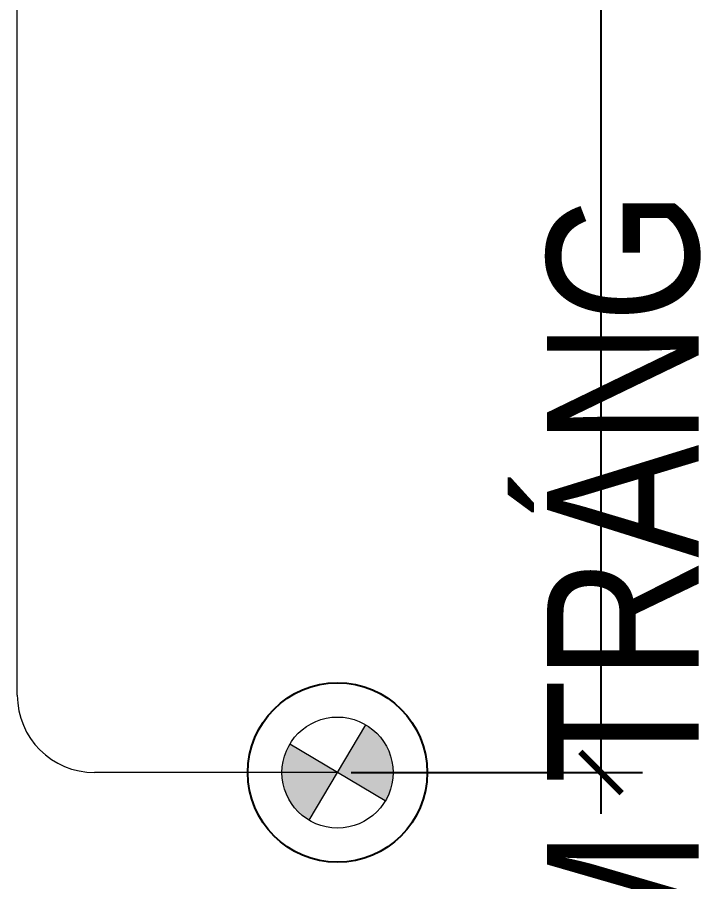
# Model space of a CAD drawing. Header units: millimetres. Extents: x -343543 to 400519, y -115663 to 104219.
# Drawn here: x -148073 to -147081, y 6585 to 7841 of the extents above; entities that cross this region are included whole.
import ezdxf

# ---------------------------------------------------------------- set-up
doc = ezdxf.new("R2010")
doc.units = ezdxf.units.MM
doc.layers.get('0').update_dxf_attribs({"color": 231, "lineweight": 0})
doc.layers.get('DefPoints').update_dxf_attribs({"color": 191})
for name, color, linetype, lineweight in [('1-INNO-E-Emergency', 1, 'EME', 5), ('A-SYMBOLS', 10, 'Continuous', 13), ('kata_dim', 231, 'Continuous', 0), ('SME-E-COND-LTG', 51, 'Continuous', 18), ('XREF MAT BANG TUONG XAY$0$$1$A-TEXT', 8, 'Continuous', 25)]:
    doc.layers.add(name, color=color, linetype=linetype, lineweight=lineweight)
doc.styles.add('ROMANSssss', font='vntimeh.shx', dxfattribs={"width": 0.7})
doc.styles.add('SM-DIMTEXT', font='SME.shx', dxfattribs={"width": 0.7})
doc.styles.add('XREF MAT BANG TUONG XAY$0$Arial', font='arial.ttf', dxfattribs={"width": 0.8})
doc.linetypes.add('EME', pattern='A,2463.214661,-165.6529,["E",ROMANSssss,S=300,R=360,X=0,Y=-153.361507],-321.423057,2528.257516', length=5478.548134)
doc.dimstyles.new('SDIM-100', dxfattribs={"dimscale": 100, "dimtxt": 2, "dimasz": 0.6, "dimexe": 0.6, "dimexo": 0.2, "dimgap": 0.5, "dimtad": 1, "dimdec": 0, "dimzin": 12, "dimtxsty": 'SM-DIMTEXT', "dimblk": 'ARCHTICK', "dimblk1": 'ARCHTICK', "dimblk2": 'ARCHTICK', "dimcen": 0.12, "dimdle": 0.6, "dimclrd": 7, "dimclre": 8, "dimadec": 0, "dimazin": 3, "dimtfac": 2, "dimtix": 1, "dimtmove": 1, "dimatfit": 3, "dimfxl": 1, "dimtzin": 0, "dimarcsym": 1})

# ---------------------------------------------------------------- blocks, each defined once
blk = doc.blocks.new('01.Xref _MB T1')
at = {"layer": 'XREF MAT BANG TUONG XAY$0$$1$A-TEXT', "color": 8, "style": 'XREF MAT BANG TUONG XAY$0$Arial', "width": 0.8}
blk.add_text('KHU TẮM TRÁNG', height=220, rotation=90, dxfattribs=at).set_placement((34249.25222, 5553.44547))
blk = doc.blocks.new('Den downligh su co')
at = {"layer": '1-INNO-E-Emergency'}
h = blk.add_hatch(color=1, dxfattribs=at)
h.dxf.hatch_style = 1
h.paths.add_polyline_path([(-51.3, 51.3), (0, 0), (51.3, 51.3, 0.414214)])
h.paths.add_polyline_path([(0, 0), (-51.3, -51.3, 0.414214), (51.3, -51.3)])
at = {"layer": '1-INNO-E-Emergency', "color": 1}
for points in [[(-51.3, 51.3), (51.3, -51.3)], [(-51.3, -51.3), (51.3, 51.3)]]:
    blk.add_lwpolyline(points, dxfattribs=at)
blk.add_circle((0, 0), 72.5, dxfattribs=at)
at = {"layer": 'DefPoints', "ltscale": 5}
blk.add_circle((0, 0), 117.2, dxfattribs=at)
blk = doc.blocks.new('_ArchTick')
at = {"color": 0, "linetype": 'ByBlock', "const_width": 0.15}
blk.add_lwpolyline([(-0.5, -0.5), (0.5, 0.5)], dxfattribs=at)
blk = doc.blocks.new('*D433')
at = {"layer": 'DefPoints', "color": 0, "linetype": 'Continuous', "ltscale": 1000, "transparency": 16777216}
for p in [(-148062.1, 10717.4), (-147225.4, 10717.4), (-147608.1, 6743.7)]:
    blk.add_point(p, dxfattribs=at)
at = {"layer": 'kata_dim', "color": 7, "linetype": 'Continuous', "lineweight": -2, "ltscale": 1000, "transparency": 16777216}
blk.add_line((-147225.4, 6683.7), (-147225.4, 10777.4), dxfattribs=at)
at = {"layer": 'kata_dim', "color": 8, "linetype": 'Continuous', "lineweight": -2, "ltscale": 1000, "transparency": 16777216}
for p, q in [((-148042.1, 10717.4), (-147165.4, 10717.4)), ((-147588.1, 6743.7), (-147165.4, 6743.7))]:
    blk.add_line(p, q, dxfattribs=at)
at = {"layer": 'kata_dim', "color": 7, "linetype": 'Continuous', "lineweight": -2, "ltscale": 1000, "transparency": 16777216, "xscale": 60, "yscale": 60, "zscale": 60}
for p, rotation in [((-147225.4, 10717.4), 90), ((-147225.4, 6743.7), 270)]:
    blk.add_blockref('_ArchTick', p, dxfattribs=dict(at, rotation=rotation))
at = {"layer": 'kata_dim', "color": 0, "linetype": 'Continuous', "ltscale": 1000, "transparency": 16777216, "insert": (-147375.4, 8730.5), "char_height": 200, "attachment_point": 5, "rotation": 90, "style": 'SM-DIMTEXT'}
blk.add_mtext('3974', dxfattribs=at)

msp = doc.modelspace()

# ---------------------------------------------------------------- block references
at = {"layer": 'A-SYMBOLS'}
msp.add_blockref('01.Xref _MB T1', (-181333.1, 0), dxfattribs=at)

# ---------------------------------------------------------------- next in the draw order: linework, layer by layer
at = {"layer": 'SME-E-COND-LTG', "color": 1, "linetype": 'Continuous', "ltscale": 1000}
for p, q in [((-148073.1, 6856), (-148073.1, 17060)), ((-147608.1, 6743.7), (-147960.8, 6743.7))]:
    msp.add_line(p, q, dxfattribs=at)
at = {"layer": 'SME-E-COND-LTG', "color": 6, "linetype": 'Continuous', "ltscale": 1000}
msp.add_arc((-147960.8, 6856), 112.3, 180, 270, dxfattribs=at)

# ---------------------------------------------------------------- next in the draw order: block references
at = {"layer": '1-INNO-E-Emergency', "xscale": 1.112275862068966, "yscale": 1.112275862068966, "zscale": 1.112275862068966, "rotation": 104.2273817828765}
msp.add_blockref('Den downligh su co', (-147608.1, 6743.7), dxfattribs=at)

# ---------------------------------------------------------------- next in the draw order: dimensions: what is measured, and where the dimension line sits
at = {"layer": 'kata_dim', "linetype": 'Continuous', "ltscale": 1000}
dim = msp.add_linear_dim(base=(-147225.4, 10717.4), p1=(-147608.1, 6743.7), p2=(-148062.1, 10717.4), angle=90, dimstyle='SDIM-100', dxfattribs=at)
dim.commit()
dim.dimension.update_dxf_attribs({"geometry": '*D433', "text_midpoint": (-147375.4, 8730.5)})

doc.saveas('drawing.dxf')
